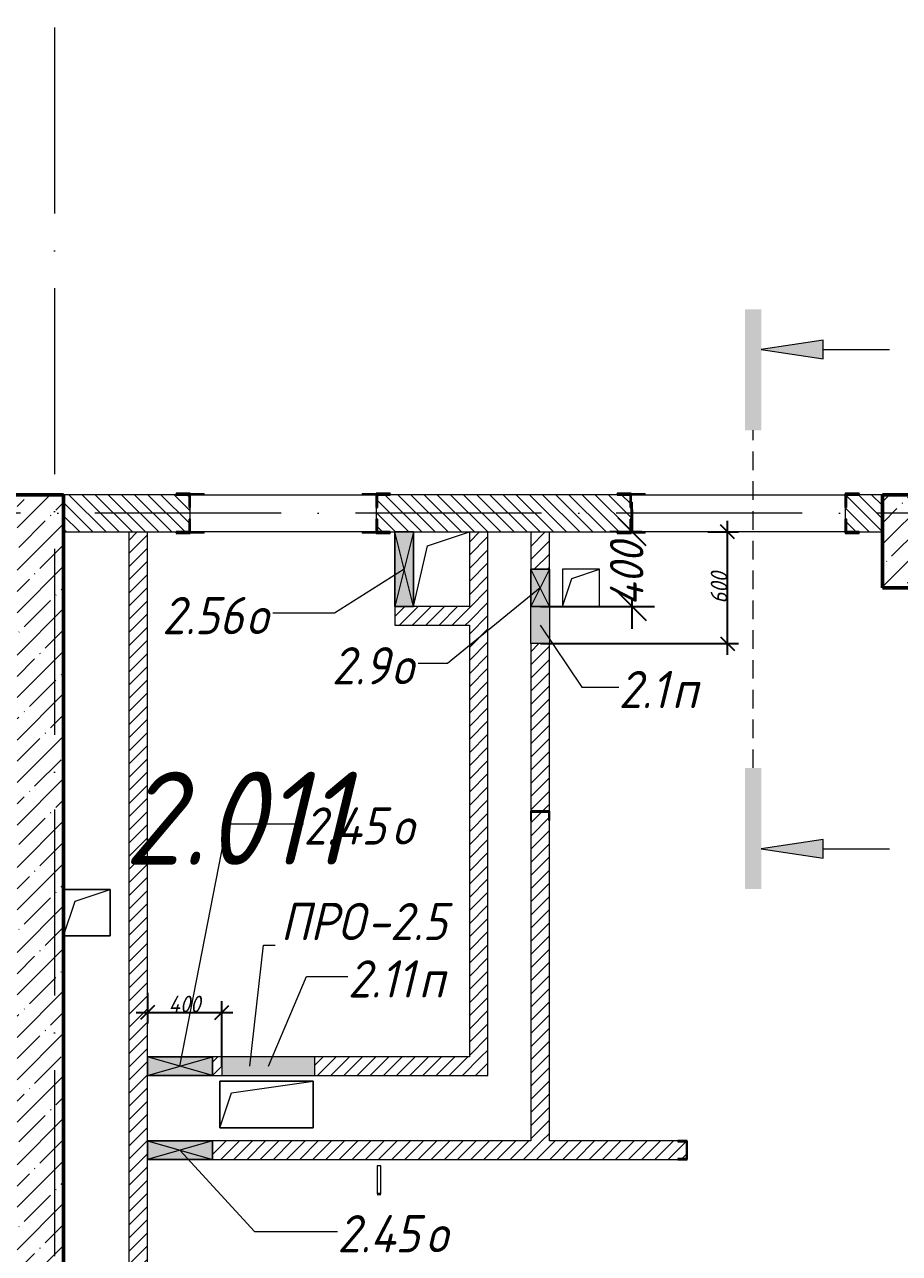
# Model space of a CAD drawing. Header units: millimetres. Extents: x -537608 to 253996, y -217170 to 186033.
# Drawn here: x -171558 to -166857, y 13730 to 20330 of the extents above; entities that cross this region are included whole.
import ezdxf

# ---------------------------------------------------------------- set-up
doc = ezdxf.new("R2010")
doc.units = ezdxf.units.MM
doc.linetypes.add('200_ШТРИХ_ш1п0_6_', pattern=[160, 100, -60])
doc.linetypes.add('50_200_ШТРИХ_1Т_ш5_п1_п1_', pattern=[1400, 1000, -200, 0, -200])
for name, color, linetype, lineweight in [('A-____-____-DIMS', 7, 'Continuous', 9), ('A-____-NOTE-TEXT', 7, 'Continuous', 9), ('A-____-NOTE-TEXT-1', 7, 'Continuous', 5), ('A-DETL-GENF-OTLN', 7, 'Continuous', 9), ('A-DOOR-OPNG-MCUT', 7, 'Continuous', 35), ('A-FLOR-____-OTLN', 7, 'Continuous', 9), ('A-GENM-____-IDEN', 7, 'Continuous', 9), ('A-GENM-____-MCUT', 7, 'Continuous', 25), ('A-GENM-____-OTLN', 7, 'Continuous', 9), ('A-GENM-____-OTLN-1', 7, 'Continuous', 25), ('A-GLAZ-____-IDEN', 7, 'Continuous', 9), ('A-GLAZ-____-OTLN', 7, 'Continuous', 9), ('A-WALL-____-MCUT', 7, 'Continuous', 13), ('A-WALL-____-MCUT-2', 7, 'Continuous', 50), ('A-WALL-____-PATT-1', 7, 'Continuous', 9), ('A-WALL-FNSH-MCUT-1', 7, 'Continuous', 9), ('I-WALL-____-OTLN', 7, 'Continuous', 9), ('S-COLS-____-MCUT', 7, 'Continuous', 50), ('S-COLS-____-OTLN', 7, 'Continuous', 9), ('S-GRID-____-OTLN-1', 7, '50_200_ШТРИХ_1Т_ш5_п1_п1_', 9), ('Марки помещений', 7, 'Continuous', 9)]:
    doc.layers.add(name, color=color, linetype=linetype, lineweight=lineweight)
for name, color, linetype, lineweight, true_color in [('A-DETL-GENF-OTLN-3', 9, 'Continuous', 9, 0x808080), ('A-DETL-GENF-OTLN-4', 9, '200_ШТРИХ_ш1п0_6_', 9, 0x808080), ('A-DOOR-____-OTLN-1', 7, 'Continuous', 9, 0xffffff)]:
    doc.layers.add(name, color=color, linetype=linetype, lineweight=lineweight, true_color=true_color)
doc.styles.add('ISOCPEUR_I_10', font='isocpeui.ttf', dxfattribs={"width": 0.9, "height": 180})
doc.styles.add('ISOCPEUR_I_11', font='isocpeui.ttf', dxfattribs={"width": 0.9, "height": 200})
doc.styles.add('ISOCPEUR_I_2', font='isocpeui.ttf', dxfattribs={"width": 0.9, "height": 140})
doc.styles.add('ISOCPEUR_I_7', font='isocpeui.ttf', dxfattribs={"width": 0.9, "height": 90})
doc.dimstyles.new('ISO-1_8_0_9К_СРЕДНИЙ_Кладочные_2', dxfattribs={"dimscale": 304.8, "dimtxt": 89.638306, "dimasz": 0.246063, "dimexe": 0.19685, "dimexo": 0, "dimgap": 0, "dimtad": 1, "dimdec": 3, "dimrnd": 0.001, "dimdsep": 46, "dimtxsty": 'ISOCPEUR_I_7', "dimblk1": 'OBLIQUE', "dimblk2": 'OBLIQUE', "dimsah": 1, "dimcen": 0.09, "dimdle": 0.19685, "dimazin": 0, "dimtfac": 1, "dimtdec": 4, "dimtix": 1, "dimtmove": 1, "dimatfit": 3, "dimfxl": 1, "dimtvp": 1, "dimtolj": 1, "dimtzin": 0, "dimarcsym": 2})
doc.dimstyles.new('ISO-1_8_0_9К_СРЕДНИЙ_Кладочные_3', dxfattribs={"dimscale": 304.8, "dimtxt": 179.276612, "dimasz": 0.492126, "dimexe": 0.393701, "dimexo": 0, "dimgap": 0, "dimtad": 1, "dimdec": 3, "dimrnd": 0.001, "dimdsep": 46, "dimtxsty": 'ISOCPEUR_I_10', "dimblk1": 'OBLIQUE', "dimblk2": 'OBLIQUE', "dimsah": 1, "dimcen": 0.09, "dimdle": 0.393701, "dimazin": 0, "dimtfac": 1, "dimtdec": 4, "dimtix": 1, "dimtmove": 0, "dimatfit": 3, "dimfxl": 1, "dimtvp": 1, "dimtolj": 1, "dimtzin": 0, "dimarcsym": 2})
pattern_1 = [(45, (-184647.673, -45376.493), (-35.35534, 35.35534), [])]

# ---------------------------------------------------------------- blocks, each defined once
blk = doc.blocks.new('BSC_Колонна _Прямоугольная - 500х500-V30-АР1_План отверстий 2 этажа в осях 1-64_Ю-ЯЯ')
at = {"layer": 'S-COLS-____-OTLN'}
h = blk.add_hatch(dxfattribs=at)
h.set_pattern_fill('FP_39', color=256, style=0, pattern_type=2)
h.set_pattern_definition([(45, (-17950, -62931.04), (-114.04925, 114.04925), []), (45, (-17835.95, -62931.04), (-114.04925, 114.04925), [201.613, -40.323, 3.353, -36.97])])
h.paths.add_polyline_path([(-250, -250), (250, -250), (250, 250), (-250, 250)], flags=0)
at = {"layer": 'S-COLS-____-MCUT'}
for p, q in [((250, 250), (-250, 250)), ((-250, 250), (-250, -250)), ((250, -250), (250, 250)), ((-250, -250), (250, -250))]:
    blk.add_line(p, q, dxfattribs=at)
blk = doc.blocks.new('DOR_ДУ_распашная__1Ст_Прямоугольная_ШЕР - Вн_650х2100h_Кабинки С_у-18405741-АР1_План отверстий 2 этажа в осях 1-64_Ю-ЯЯ')
at = {"layer": 'A-DOOR-OPNG-MCUT'}
for p, q in [((-325, -10), (-325, 10)), ((325, 10), (325, -10))]:
    blk.add_line(p, q, dxfattribs=at)
blk = doc.blocks.new('154_Стойка_СКБ_Уголок - СМ-2180_200-28268025-АР1_План отверстий 2 этажа в осях 1-64_Ю-ЯЯ')
at = {"layer": 'A-GENM-____-MCUT'}
for p, q in [((125, 156), (125, 81)), ((200, 156), (125, 156)), ((131, 81), (131, 150)), ((131, 150), (200, 150)), ((200, 150), (200, 156)), ((125, 81), (131, 81)), ((131, 19), (125, 19)), ((125, 19), (125, -56)), ((131, -50), (131, 19)), ((125, -56), (200, -56)), ((200, -50), (131, -50)), ((200, -56), (200, -50))]:
    blk.add_line(p, q, dxfattribs=at)
blk = doc.blocks.new('Стойка_Влож_Полоса боковая - Полоса-28213942-АР1_План отверстий 2 этажа в осях 1-64_Ю-ЯЯ')
at = {"layer": 'A-GENM-____-OTLN'}
for p, q in [((-5, 60), (0, 60)), ((-5, -60), (-5, 60)), ((0, -60), (-5, -60))]:
    blk.add_line(p, q, dxfattribs=at)
blk = doc.blocks.new('Стойка_Влож_Уголок_Опорный - Уголок-28213941-АР1_План отверстий 2 этажа в осях 1-64_Ю-ЯЯ')
at = {"layer": 'A-GENM-____-OTLN'}
for p, q in [((-212, -6), (-212, 0)), ((0, 0), (0, -6)), ((-212, -75), (-212, -6)), ((-212, -6), (-206, -6)), ((-6, -6), (0, -6)), ((0, -6), (0, -75)), ((-212, -75), (-206, -75)), ((-6, -75), (0, -75))]:
    blk.add_line(p, q, dxfattribs=at)
blk = doc.blocks.new('Фахверк_СКБ_Уголок - 200_3960_зеркало-28268689-АР1_План отверстий 2 этажа в осях 1-64_Ю-ЯЯ')
at = {"layer": 'A-GENM-____-MCUT'}
for p, q in [((200, 156), (125, 156)), ((125, 156), (125, 81)), ((131, 81), (131, 150)), ((131, 150), (200, 150)), ((200, 150), (200, 156)), ((125, 81), (131, 81)), ((131, 19), (125, 19)), ((125, 19), (125, -56)), ((131, -50), (131, 19)), ((125, -56), (200, -56)), ((200, -50), (131, -50)), ((200, -56), (200, -50))]:
    blk.add_line(p, q, dxfattribs=at)
blk = doc.blocks.new('154_Фахверк_СКБ_Швеллер - Тип_100_3960-28331862-АР1_План отверстий 2 этажа в осях 1-64_Ю-ЯЯ')
at = {"layer": 'A-GENM-____-MCUT'}
for p, q in [((175, 50), (125, 50)), ((125, 50), (125, -50)), ((128, 47), (175, 47)), ((128, -47), (128, 47)), ((175, 47), (175, 50)), ((125, -50), (175, -50)), ((175, -47), (128, -47)), ((175, -50), (175, -47))]:
    blk.add_line(p, q, dxfattribs=at)
blk = doc.blocks.new('AR_Отверстие Ниша - Лючок-32401897-АР1_План отверстий 2 этажа в осях 1-64_Ю-ЯЯ')
at = {"layer": 'A-GLAZ-____-OTLN'}
blk.add_hatch(color=256, dxfattribs=at).paths.add_polyline_path([(250, -50), (250, 50), (-250, 50), (-250, -50), (-158, -50)], flags=0)
for p, q in [((250, 50), (-250, 50)), ((-250, 50), (-250, -50)), ((250, -50), (250, 50)), ((-250, -50), (250, -50))]:
    blk.add_line(p, q, dxfattribs=at)
blk = doc.blocks.new('AR_Отверстие Ниша - Лючок-32402520-АР1_План отверстий 2 этажа в осях 1-64_Ю-ЯЯ')
at = {"layer": 'A-GLAZ-____-OTLN'}
blk.add_hatch(color=256, dxfattribs=at).paths.add_polyline_path([(100, 50), (-100, 50), (-100, -50), (100, -50), (100, 32.3)], flags=0)
for p, q in [((-100, 50), (100, 50)), ((100, 50), (100, -50)), ((100, -50), (-100, -50))]:
    blk.add_line(p, q, dxfattribs=at)
blk = doc.blocks.new('AR_Отверстие прямоугольное _в стене_ - AR_Отверстие прямоугольное _в стене__ВК-32402489-АР1_План отверстий 2 этажа в осях 1-64_Ю-ЯЯ')
at = {"layer": 'A-GLAZ-____-OTLN'}
blk.add_hatch(color=256, dxfattribs=at).paths.add_polyline_path([(100, 50), (-100, 50), (-100, -50), (100, -50), (100, 32.3)], flags=0)
at = {"layer": 'A-DETL-GENF-OTLN'}
for p, q in [((-100, -50), (-100, 50)), ((-100, 50), (100, 50)), ((100, 50), (-100, -50)), ((-100, 50), (100, -50)), ((100, 50), (-100, 50)), ((-100, 50), (-100, -50)), ((100, 50), (100, -50)), ((100, -50), (100, 50)), ((100, -50), (-100, -50)), ((-100, -50), (100, -50))]:
    blk.add_line(p, q, dxfattribs=at)
blk = doc.blocks.new('AR_Отверстие прямоугольное _в плите_ - AR_Отверстие прямоугольное _в плите_-30458064-АР1_План отверстий 2 этажа в осях 1-64_Ю-ЯЯ')
at = {"layer": 'A-GENM-____-OTLN'}
for p, q in [((125, 125), (-125, 125)), ((-62.5, 62.5), (125, 125)), ((125, -125), (125, 125)), ((-125, -125), (-62.5, 62.5)), ((-125, -125), (125, -125))]:
    blk.add_line(p, q, dxfattribs=at)
blk = doc.blocks.new('AR_Отверстие прямоугольное _в плите_ - AR_Отверстие прямоугольное _в плите_-30459257-АР1_План отверстий 2 этажа в осях 1-64_Ю-ЯЯ')
at = {"layer": 'A-GENM-____-OTLN'}
for p, q in [((250, 125), (-250, 125)), ((-250, 125), (-250, -125)), ((-187.5, 62.5), (250, 125)), ((250, -125), (250, 125)), ((-250, -125), (-187.5, 62.5)), ((-250, -125), (250, -125))]:
    blk.add_line(p, q, dxfattribs=at)
blk = doc.blocks.new('AR_Отверстие прямоугольное _в плите_ - AR_Отверстие прямоугольное _в плите_-30459207-АР1_План отверстий 2 этажа в осях 1-64_Ю-ЯЯ')
at = {"layer": 'A-GENM-____-OTLN'}
for p, q in [((100, 100), (-100, 100)), ((-100, 100), (-100, -100)), ((-50, 50), (100, 100)), ((100, -100), (100, 100)), ((-100, -100), (-50, 50)), ((-100, -100), (100, -100))]:
    blk.add_line(p, q, dxfattribs=at)
blk = doc.blocks.new('AR_Отверстие прямоугольное _в плите_ - AR_Отверстие прямоугольное _в плите_-30552629-АР1_План отверстий 2 этажа в осях 1-64_Ю-ЯЯ')
at = {"layer": 'A-GENM-____-OTLN'}
for p, q in [((-75, 125), (150, 200)), ((-150, -200), (-75, 125))]:
    blk.add_line(p, q, dxfattribs=at)
blk = doc.blocks.new('AR_Отверстие прямоугольное _в стене__БезПР - AR_Отверстие прямоугольное _в стене__БезПР-36788626-АР1_План отверстий 2 этажа в осях 1-64_Ю-ЯЯ')
at = {"layer": 'A-GLAZ-____-OTLN'}
blk.add_hatch(color=256, dxfattribs=at).paths.add_polyline_path([(200, -50), (200, 50), (-200, 50), (-200, -50)], flags=0)
at = {"layer": 'A-DETL-GENF-OTLN'}
for p, q in [((-200, -50), (-200, 50)), ((-200, 50), (200, 50)), ((200, 50), (-200, -50)), ((-200, 50), (200, -50)), ((200, 50), (-200, 50)), ((-200, 50), (-200, -50)), ((200, 50), (200, -50)), ((200, -50), (200, 50)), ((200, -50), (-200, -50)), ((-200, -50), (200, -50))]:
    blk.add_line(p, q, dxfattribs=at)
at = {"layer": 'A-GLAZ-____-OTLN'}
blk.add_line((200, 50), (-200, 50), dxfattribs=at)
blk = doc.blocks.new('AR_Отверстие прямоугольное _в стене__БезПР - AR_Отверстие прямоугольное _в стене__БезПР-36427791-АР1_План отверстий 2 этажа в осях 1-64_Ю-ЯЯ')
at = {"layer": 'A-GLAZ-____-OTLN'}
blk.add_hatch(color=256, dxfattribs=at).paths.add_polyline_path([(-175, 50), (-175, -50), (175, -50), (175, 50)], flags=0)
at = {"layer": 'A-DETL-GENF-OTLN'}
for p, q in [((-175, -50), (-175, 50)), ((-175, 50), (175, 50)), ((175, 50), (-175, -50)), ((-175, 50), (175, -50)), ((175, 50), (-175, 50)), ((-175, 50), (-175, -50)), ((175, 50), (175, -50)), ((175, -50), (175, 50)), ((175, -50), (-175, -50)), ((-175, -50), (175, -50))]:
    blk.add_line(p, q, dxfattribs=at)
at = {"layer": 'A-GLAZ-____-OTLN'}
blk.add_line((175, 50), (-175, 50), dxfattribs=at)
blk = doc.blocks.new('DET_L_Имитация разреза_ISO2-5 - Вправо-29863808-АР1_План отверстий 2 этажа в осях 1-64_Ю-ЯЯ')
at = {"layer": 'A-DETL-GENF-OTLN-4'}
blk.add_line((143.1, 0), (1956.9, 0), dxfattribs=at)
blk = doc.blocks.new('_Oblique')
at = {"color": 0, "linetype": 'ByBlock', "lineweight": -2}
blk.add_line((-0.5, -0.5), (0.5, 0.5), dxfattribs=at)
blk = doc.blocks.new('*D2296')
at = {"layer": 'A-____-____-DIMS', "color": 0, "lineweight": -2, "transparency": 16777216}
for p, q in [((-168292.4, 17724.5), (-168292.4, 17595.9)), ((-168241.1, 17604.5), (-168412.4, 17604.5)), ((-168292.4, 17084.5), (-168292.4, 17243.8)), ((-168785.2, 17204.5), (-168172.4, 17204.5))]:
    blk.add_line(p, q, dxfattribs=at)
at = {"layer": 'Defpoints', "color": 0, "transparency": 16777216}
for p in [(-168292.4, 17604.5), (-168241.1, 17604.5), (-168785.2, 17204.5)]:
    blk.add_point(p, dxfattribs=at)
at = {"layer": 'A-____-____-DIMS', "color": 0, "lineweight": -2, "transparency": 16777216, "xscale": 150, "yscale": 150, "zscale": 150}
for p, rotation in [((-168292.4, 17604.5), 90), ((-168292.4, 17204.5), 270)]:
    blk.add_blockref('_Oblique', p, dxfattribs=dict(at, rotation=rotation))
at = {"layer": 'A-____-____-DIMS', "color": 0, "transparency": 16777216, "insert": (-168412.4, 17206.8), "char_height": 180, "width": 426.127, "attachment_point": 1, "rotation": 90, "line_spacing_factor": 1.149209, "style": 'ISOCPEUR_I_10'}
blk.add_mtext('\\A1;400', dxfattribs=at)
blk = doc.blocks.new('*D2297')
at = {"layer": 'A-____-____-DIMS', "color": 0, "lineweight": -2, "transparency": 16777216}
for p, q in [((-170897.7, 15130), (-170897.7, 14963.9)), ((-170497.7, 14737.6), (-170497.7, 15083.9)), ((-170957.7, 15023.9), (-170437.7, 15023.9))]:
    blk.add_line(p, q, dxfattribs=at)
at = {"layer": 'Defpoints', "color": 0, "transparency": 16777216}
for p in [(-170897.7, 15130), (-170497.7, 15023.9), (-170497.7, 14737.6)]:
    blk.add_point(p, dxfattribs=at)
at = {"layer": 'A-____-____-DIMS', "color": 0, "lineweight": -2, "transparency": 16777216, "xscale": 75, "yscale": 75, "zscale": 75, "rotation": 180}
blk.add_blockref('_Oblique', (-170897.7, 15023.9), dxfattribs=at)
at = {"layer": 'A-____-____-DIMS', "color": 0, "lineweight": -2, "transparency": 16777216, "xscale": 75, "yscale": 75, "zscale": 75}
blk.add_blockref('_Oblique', (-170497.7, 15023.9), dxfattribs=at)
at = {"layer": 'A-____-____-DIMS', "color": 0, "transparency": 16777216, "insert": (-170697.7, 15068.9), "char_height": 90, "width": 426.127, "attachment_point": 5, "style": 'ISOCPEUR_I_7'}
blk.add_mtext('\\A1;400', dxfattribs=at)
blk = doc.blocks.new('*D2303')
at = {"layer": 'A-____-____-DIMS', "color": 0, "lineweight": -2, "transparency": 16777216}
for p, q in [((-167780.7, 16944.5), (-167780.7, 17664.5)), ((-167886.8, 17604.5), (-167720.7, 17604.5)), ((-168785.2, 17004.5), (-167720.7, 17004.5))]:
    blk.add_line(p, q, dxfattribs=at)
at = {"layer": 'Defpoints', "color": 0, "transparency": 16777216}
for p in [(-167886.8, 17604.5), (-167780.7, 17604.5), (-168785.2, 17004.5)]:
    blk.add_point(p, dxfattribs=at)
at = {"layer": 'A-____-____-DIMS', "color": 0, "lineweight": -2, "transparency": 16777216, "xscale": 75, "yscale": 75, "zscale": 75}
for p, rotation in [((-167780.7, 17604.5), 90), ((-167780.7, 17004.5), 270)]:
    blk.add_blockref('_Oblique', p, dxfattribs=dict(at, rotation=rotation))
at = {"layer": 'A-____-____-DIMS', "color": 0, "transparency": 16777216, "insert": (-167825.7, 17304.5), "char_height": 90, "width": 409.578, "attachment_point": 5, "rotation": 90, "style": 'ISOCPEUR_I_7'}
blk.add_mtext('\\A1;600', dxfattribs=at)

msp = doc.modelspace()

# ---------------------------------------------------------------- hatches: boundary and pattern name
at = {"layer": 'A-____-NOTE-TEXT-1'}
for points in [[(-167686.0408, 18150.565), (-167599.3042, 18150.565), (-167599.3042, 18800.565), (-167686.0408, 18800.565), (-167686.0408, 18305.7478)], [(-167265.6628, 18534.7169), (-167265.6628, 18634.7169), (-167599.3042, 18584.7169)], [(-167599.3042, 15686.7523), (-167599.3042, 16336.7523), (-167686.0408, 16336.7523), (-167686.0408, 15686.7523)], [(-167265.6628, 15852.6004), (-167265.6628, 15952.6004), (-167599.3042, 15902.6004)]]:
    msp.add_hatch(color=256, dxfattribs=at).paths.add_polyline_path(points, flags=0)
at = {"layer": 'A-WALL-____-PATT-1'}
h = msp.add_hatch(dxfattribs=at)
h.set_pattern_fill('FP_13', color=256, style=0, pattern_type=2)
h.set_pattern_definition([(45, (-184647.67, -45376.5), (-114.04925, 114.04925), []), (45, (-184533.62, -45376.5), (-114.04925, 114.04925), [201.612, -40.322, 3.353, -36.97])])
h.paths.add_polyline_path([(-171597.6725, 10304.5485), (-171347.6725, 10304.5485), (-171347.6725, 17804.5485), (-171597.6725, 17804.5485), (-171597.6725, 11848.0984)], flags=0)
h = msp.add_hatch(dxfattribs=at)
h.set_pattern_fill('FP_6', color=256, style=0, pattern_type=2)
h.set_pattern_definition([(135, (-184647.673, -45376.493), (-35.35534, -35.35534), [])])
h.paths.add_polyline_path([(-167072.6725, 17604.5485), (-166947.6725, 17604.5485), (-166947.6725, 17804.5485), (-167141.6725, 17804.5485), (-167141.6725, 17735.5485), (-167147.6725, 17735.5485), (-167147.6725, 17673.5485), (-167141.6725, 17673.5485), (-167141.6725, 17604.5485)], flags=0)
h.paths.add_polyline_path([(-170897.6725, 17604.5485), (-170673.6725, 17604.5485), (-170673.6725, 17673.5485), (-170667.6725, 17673.5485), (-170667.6725, 17735.5485), (-170673.6725, 17735.5485), (-170673.6725, 17804.5485), (-171347.6725, 17804.5485), (-171347.6725, 17604.5485), (-170997.6725, 17604.5485)], flags=0)
h.paths.add_polyline_path([(-169067.6725, 17604.5485), (-168303.6725, 17604.5485), (-168303.6725, 17673.5485), (-168297.6725, 17673.5485), (-168297.6725, 17735.5485), (-168303.6725, 17735.5485), (-168303.6725, 17804.5485), (-169661.6725, 17804.5485), (-169661.6725, 17735.5485), (-169667.6725, 17735.5485), (-169667.6725, 17673.5485), (-169661.6725, 17673.5485), (-169661.6725, 17604.5485), (-169167.6725, 17604.5485)], flags=0)
h = msp.add_hatch(dxfattribs=at)
h.set_pattern_fill('FP_5', color=256, style=0, pattern_type=2)
h.set_pattern_definition(pattern_1)
h.paths.add_polyline_path([(-170897.6725, 10054.5485), (-170897.6725, 10834.5485), (-170997.6725, 10834.5485), (-170997.6725, 10054.5485)], flags=0)
h.paths.add_polyline_path([(-170997.6725, 11134.5485), (-170897.6725, 11134.5485), (-170897.6725, 12084.5485), (-170900.6725, 12084.5485), (-170900.6725, 12131.5485), (-170994.6725, 12131.5485), (-170994.6725, 12084.5485), (-170997.6725, 12084.5485), (-170997.6725, 11848.0984)], flags=0)
h.paths.add_polyline_path([(-170947.9118, 12134.5485), (-170897.6725, 12134.5485), (-170897.6725, 12679.5485), (-170997.6725, 12679.5485), (-170997.6725, 12134.5485), (-170994.6725, 12134.5485)], flags=0)
h.paths.add_polyline_path([(-170930.0888, 12879.5485), (-170897.6725, 12879.5485), (-170897.6725, 17604.5485), (-170997.6725, 17604.5485), (-170997.6725, 12879.5485)], flags=0)
h = msp.add_hatch(dxfattribs=at)
h.set_pattern_fill('FP_5', color=256, style=0, pattern_type=2)
h.set_pattern_definition(pattern_1)
h.paths.add_polyline_path([(-169167.6725, 14784.5485), (-169067.6725, 14784.5485), (-169067.6725, 17604.5485), (-169167.6725, 17604.5485), (-169167.6725, 15076.9231)], flags=0)
h = msp.add_hatch(dxfattribs=at)
h.set_pattern_fill('FP_5', color=256, style=0, pattern_type=2)
h.set_pattern_definition(pattern_1)
h.paths.add_polyline_path([(-168737.6725, 14334.5485), (-168737.6725, 16054.5485), (-168740.6725, 16054.5485), (-168740.6725, 16101.5485), (-168834.6725, 16101.5485), (-168834.6725, 16054.5485), (-168837.6725, 16054.5485), (-168837.6725, 14334.5485), (-168755.3476, 14334.5485)], flags=0)
h.paths.add_polyline_path([(-168755.3476, 16104.5485), (-168737.6725, 16104.5485), (-168737.6725, 17004.5485), (-168837.6725, 17004.5485), (-168837.6725, 16104.5485), (-168834.6725, 16104.5485)], flags=0)
h.paths.add_polyline_path([(-168737.6725, 17404.5485), (-168737.6725, 17604.5485), (-168837.6725, 17604.5485), (-168837.6725, 17404.5485), (-168755.3476, 17404.5485)], flags=0)
h = msp.add_hatch(dxfattribs=at)
h.set_pattern_fill('FP_5', color=256, style=0, pattern_type=2)
h.set_pattern_definition(pattern_1)
h.paths.add_polyline_path([(-169467.6725, 17104.5485), (-169467.6725, 17204.5485), (-169567.6725, 17204.5485), (-169567.6725, 17104.5485)], flags=0)
h = msp.add_hatch(dxfattribs=at)
h.set_pattern_fill('FP_5', color=256, style=0, pattern_type=2)
h.set_pattern_definition(pattern_1)
h.paths.add_polyline_path([(-169167.6725, 17104.5485), (-169167.6725, 17204.5485), (-169467.6725, 17204.5485), (-169467.6725, 17104.5485)], flags=0)
h = msp.add_hatch(dxfattribs=at)
h.set_pattern_fill('FP_5', color=256, style=0, pattern_type=2)
h.set_pattern_definition(pattern_1)
h.paths.add_polyline_path([(-170522.8483, 14684.5485), (-170497.6725, 14684.5485), (-170497.6725, 14784.5485), (-170547.6725, 14784.5485), (-170547.6725, 14684.5485)], flags=0)
h.paths.add_polyline_path([(-169997.6725, 14684.5485), (-169067.6725, 14684.5485), (-169067.6725, 14784.5485), (-169997.6725, 14784.5485), (-169997.6725, 14736.5716)], flags=0)
h = msp.add_hatch(dxfattribs=at)
h.set_pattern_fill('FP_5', color=256, style=0, pattern_type=2)
h.set_pattern_definition(pattern_1)
h.paths.add_polyline_path([(-170522.8483, 14234.5485), (-168047.6725, 14234.5485), (-168047.6725, 14237.5485), (-168000.6725, 14237.5485), (-168000.6725, 14331.5485), (-168047.6725, 14331.5485), (-168047.6725, 14334.5485), (-170547.6725, 14334.5485), (-170547.6725, 14234.5485)], flags=0)

# ---------------------------------------------------------------- linework, layer by layer
at = {"layer": 'A-____-NOTE-TEXT'}
for p, q in [((-167265.6628, 18634.7169), (-167599.3042, 18584.7169)), ((-167265.6628, 18534.7169), (-167265.6628, 18634.7169)), ((-167599.3042, 18584.7169), (-167265.6628, 18534.7169)), ((-167265.6628, 18584.7169), (-166909.4128, 18584.7169)), ((-167265.6628, 15952.6004), (-167599.3042, 15902.6004)), ((-167265.6628, 15852.6004), (-167265.6628, 15952.6004)), ((-167599.3042, 15902.6004), (-167265.6628, 15852.6004)), ((-167265.6628, 15902.6004), (-166909.4128, 15902.6004))]:
    msp.add_line(p, q, dxfattribs=at)
at = {"layer": 'A-FLOR-____-OTLN'}
for p, q in [((-171347.6725, 15684.5485), (-171097.6725, 15684.5485)), ((-171097.6725, 15684.5485), (-171097.6725, 15434.5485)), ((-171097.6725, 15434.5485), (-171347.6725, 15434.5485)), ((-170507.6725, 14654.5485), (-170007.6725, 14654.5485)), ((-170507.6725, 14404.5485), (-170507.6725, 14654.5485)), ((-170007.6725, 14654.5485), (-170007.6725, 14404.5485)), ((-170007.6725, 14404.5485), (-170507.6725, 14404.5485))]:
    msp.add_line(p, q, dxfattribs=at)
at = {"layer": 'A-GENM-____-IDEN'}
for p, q in [((-170346.4082, 14734.5485), (-170273.532, 15384.9148)), ((-170273.532, 15384.9148), (-170210.9445, 15384.9148))]:
    msp.add_line(p, q, dxfattribs=at)
at = {"layer": 'A-GLAZ-____-IDEN'}
for p, q in [((-169517.6725, 17404.5485), (-169891.3532, 17167.7803)), ((-168787.6725, 17304.5485), (-169284.3417, 16898.4191)), ((-169891.3532, 17167.7803), (-170223.0555, 17167.7803)), ((-168787.6725, 17104.5485), (-168563.451, 16770.7803)), ((-169284.3417, 16898.4191), (-169442.4375, 16898.4191)), ((-168563.451, 16770.7803), (-168365.256, 16770.7803)), ((-170722.6725, 14734.5485), (-170469.8639, 16037.6227)), ((-170469.8639, 16037.6227), (-170058.6412, 16037.6227)), ((-170247.6725, 14734.5485), (-170042.9068, 15216.3756)), ((-170042.9068, 15216.3756), (-169820.5912, 15216.3756)), ((-170722.6725, 14284.5485), (-170321.5099, 13847.886)), ((-170321.5099, 13847.886), (-169876.7575, 13847.886))]:
    msp.add_line(p, q, dxfattribs=at)
at = {"layer": 'A-WALL-____-MCUT'}
for p, q in [((-170742.6725, 17804.5485), (-171347.6725, 17804.5485)), ((-168372.6725, 17804.5485), (-169592.6725, 17804.5485)), ((-166947.6725, 17804.5485), (-167072.6725, 17804.5485)), ((-170667.6725, 17673.5485), (-170667.6725, 17735.5485)), ((-169667.6725, 17735.5485), (-169667.6725, 17673.5485)), ((-168297.6725, 17673.5485), (-168297.6725, 17735.5485)), ((-167147.6725, 17735.5485), (-167147.6725, 17673.5485)), ((-171347.6725, 17604.5485), (-170742.6725, 17604.5485)), ((-169592.6725, 17604.5485), (-169567.6725, 17604.5485)), ((-169467.6725, 17604.5485), (-168372.6725, 17604.5485)), ((-167072.6725, 17604.5485), (-166947.6725, 17604.5485))]:
    msp.add_line(p, q, dxfattribs=at)
at = {"layer": 'A-WALL-____-MCUT-2'}
for p, q in [((-171347.6725, 17804.5485), (-171797.6725, 17804.5485)), ((-171347.6725, 10304.5485), (-171347.6725, 17804.5485))]:
    msp.add_line(p, q, dxfattribs=at)
at = {"layer": 'A-WALL-FNSH-MCUT-1'}
for p, q in [((-170997.6725, 17604.5485), (-170997.6725, 12879.5485)), ((-170897.6725, 14784.5485), (-170897.6725, 17604.5485)), ((-169167.6725, 17604.5485), (-169167.6725, 17204.5485)), ((-169067.6725, 14684.5485), (-169067.6725, 17604.5485)), ((-168837.6725, 17604.5485), (-168837.6725, 17404.5485)), ((-168737.6725, 17404.5485), (-168737.6725, 17604.5485)), ((-169567.6725, 17204.5485), (-169567.6725, 17104.5485)), ((-169167.6725, 17204.5485), (-169467.6725, 17204.5485)), ((-169567.6725, 17104.5485), (-169167.6725, 17104.5485)), ((-169167.6725, 17104.5485), (-169167.6725, 14784.5485)), ((-168837.6725, 17004.5485), (-168837.6725, 16104.5485)), ((-168737.6725, 16104.5485), (-168737.6725, 17004.5485)), ((-168837.6725, 16054.5485), (-168837.6725, 14334.5485)), ((-168737.6725, 14334.5485), (-168737.6725, 16054.5485)), ((-170497.6725, 14784.5485), (-170547.6725, 14784.5485)), ((-169167.6725, 14784.5485), (-169997.6725, 14784.5485)), ((-170897.6725, 14334.5485), (-170897.6725, 14684.5485)), ((-170547.6725, 14684.5485), (-170497.6725, 14684.5485)), ((-169997.6725, 14684.5485), (-169067.6725, 14684.5485)), ((-168837.6725, 14334.5485), (-170547.6725, 14334.5485)), ((-168047.6725, 14334.5485), (-168737.6725, 14334.5485)), ((-170897.6725, 12879.5485), (-170897.6725, 14234.5485)), ((-170547.6725, 14234.5485), (-168047.6725, 14234.5485)), ((-169642.6725, 14199.5485), (-169662.6725, 14199.5485)), ((-169662.6725, 14199.5485), (-169662.6725, 14049.5485)), ((-169642.6725, 14049.5485), (-169642.6725, 14199.5485))]:
    msp.add_line(p, q, dxfattribs=at)
at = {"layer": 'I-WALL-____-OTLN'}
for p, q in [((-170667.6725, 17804.5485), (-169667.6725, 17804.5485)), ((-168297.6725, 17804.5485), (-167147.6725, 17804.5485)), ((-169667.6725, 17604.5485), (-170667.6725, 17604.5485)), ((-167147.6725, 17604.5485), (-168297.6725, 17604.5485))]:
    msp.add_line(p, q, dxfattribs=at)
at = {"layer": 'S-GRID-____-OTLN-1'}
for p, q in [((-171397.6725, 45516.3579), (-171397.6725, 7515.0943)), ((-80573.2659, 17704.5485), (-189316.4427, 17704.5485))]:
    msp.add_line(p, q, dxfattribs=at)

# ---------------------------------------------------------------- block references
at = {"layer": 'A-DETL-GENF-OTLN-3', "rotation": 90.00000000000072}
msp.add_blockref('DET_L_Имитация разреза_ISO2-5 - Вправо-29863808-АР1_План отверстий 2 этажа в осях 1-64_Ю-ЯЯ', (-167642.6725, 16193.6587), dxfattribs=at)
at = {"layer": 'A-DOOR-____-OTLN-1', "rotation": 90.00000000000007}
msp.add_blockref('DOR_ДУ_распашная__1Ст_Прямоугольная_ШЕР - Вн_650х2100h_Кабинки С_у-18405741-АР1_План отверстий 2 этажа в осях 1-64_Ю-ЯЯ', (-169652.6725, 13724.5485), dxfattribs=at)
at = {"layer": 'A-GENM-____-OTLN'}
for name, p, rotation in [('Стойка_Влож_Уголок_Опорный - Уголок-28213941-АР1_План отверстий 2 этажа в осях 1-64_Ю-ЯЯ', (-170667.6725, 17810.5485), 89.99999999999955), ('Стойка_Влож_Уголок_Опорный - Уголок-28213941-АР1_План отверстий 2 этажа в осях 1-64_Ю-ЯЯ', (-169667.6725, 17598.5485), 269.9999999999995), ('Стойка_Влож_Уголок_Опорный - Уголок-28213941-АР1_План отверстий 2 этажа в осях 1-64_Ю-ЯЯ', (-168297.6725, 17810.5485), 89.99999999999955), ('Стойка_Влож_Полоса боковая - Полоса-28213942-АР1_План отверстий 2 этажа в осях 1-64_Ю-ЯЯ', (-168297.6725, 17704.5485), 180)]:
    msp.add_blockref(name, p, dxfattribs=dict(at, rotation=rotation))
for name, p in [('AR_Отверстие прямоугольное _в плите_ - AR_Отверстие прямоугольное _в плите_-30552629-АР1_План отверстий 2 этажа в осях 1-64_Ю-ЯЯ', (-169317.6725, 17404.5485)), ('AR_Отверстие прямоугольное _в плите_ - AR_Отверстие прямоугольное _в плите_-30459207-АР1_План отверстий 2 этажа в осях 1-64_Ю-ЯЯ', (-168567.6725, 17304.5485)), ('AR_Отверстие прямоугольное _в плите_ - AR_Отверстие прямоугольное _в плите_-30458064-АР1_План отверстий 2 этажа в осях 1-64_Ю-ЯЯ', (-171222.6725, 15559.5485)), ('AR_Отверстие прямоугольное _в плите_ - AR_Отверстие прямоугольное _в плите_-30459257-АР1_План отверстий 2 этажа в осях 1-64_Ю-ЯЯ', (-170257.6725, 14529.5485))]:
    msp.add_blockref(name, p, dxfattribs=at)
at = {"layer": 'A-GENM-____-OTLN-1'}
for name, p, rotation in [('154_Стойка_СКБ_Уголок - СМ-2180_200-28268025-АР1_План отверстий 2 этажа в осях 1-64_Ю-ЯЯ', (-170542.6725, 17754.5485), 180), ('154_Стойка_СКБ_Уголок - СМ-2180_200-28268025-АР1_План отверстий 2 этажа в осях 1-64_Ю-ЯЯ', (-168172.6725, 17754.5485), 180), ('154_Фахверк_СКБ_Швеллер - Тип_100_3960-28331862-АР1_План отверстий 2 этажа в осях 1-64_Ю-ЯЯ', (-168787.6725, 16229.5485), 270.0000000000001), ('154_Фахверк_СКБ_Швеллер - Тип_100_3960-28331862-АР1_План отверстий 2 этажа в осях 1-64_Ю-ЯЯ', (-167872.6725, 14284.5485), 180)]:
    msp.add_blockref(name, p, dxfattribs=dict(at, rotation=rotation))
for name, p in [('154_Стойка_СКБ_Уголок - СМ-2180_200-28268025-АР1_План отверстий 2 этажа в осях 1-64_Ю-ЯЯ', (-169792.6725, 17654.5485)), ('Фахверк_СКБ_Уголок - 200_3960_зеркало-28268689-АР1_План отверстий 2 этажа в осях 1-64_Ю-ЯЯ', (-167272.6725, 17654.5485))]:
    msp.add_blockref(name, p, dxfattribs=at)
at = {"layer": 'A-GLAZ-____-OTLN'}
for name, p, rotation in [('AR_Отверстие прямоугольное _в стене__БезПР - AR_Отверстие прямоугольное _в стене__БезПР-36788626-АР1_План отверстий 2 этажа в осях 1-64_Ю-ЯЯ', (-169517.6725, 17404.5485), 270.0000000000001), ('AR_Отверстие прямоугольное _в стене_ - AR_Отверстие прямоугольное _в стене__ВК-32402489-АР1_План отверстий 2 этажа в осях 1-64_Ю-ЯЯ', (-168787.6725, 17304.5485), 270.0000000000001), ('AR_Отверстие Ниша - Лючок-32402520-АР1_План отверстий 2 этажа в осях 1-64_Ю-ЯЯ', (-168787.6725, 17104.5485), 270.0000000000001), ('AR_Отверстие прямоугольное _в стене__БезПР - AR_Отверстие прямоугольное _в стене__БезПР-36427791-АР1_План отверстий 2 этажа в осях 1-64_Ю-ЯЯ', (-170722.6725, 14734.5485), 180), ('AR_Отверстие Ниша - Лючок-32401897-АР1_План отверстий 2 этажа в осях 1-64_Ю-ЯЯ', (-170247.6725, 14734.5485), 180)]:
    msp.add_blockref(name, p, dxfattribs=dict(at, rotation=rotation))
msp.add_blockref('AR_Отверстие прямоугольное _в стене__БезПР - AR_Отверстие прямоугольное _в стене__БезПР-36427791-АР1_План отверстий 2 этажа в осях 1-64_Ю-ЯЯ', (-170722.6725, 14284.5485), dxfattribs=at)
at = {"layer": 'S-COLS-____-OTLN'}
msp.add_blockref('BSC_Колонна _Прямоугольная - 500х500-V30-АР1_План отверстий 2 этажа в осях 1-64_Ю-ЯЯ', (-166697.6725, 17554.5485), dxfattribs=at)

# ---------------------------------------------------------------- texts
at = {"layer": 'A-GENM-____-IDEN', "char_height": 200, "attachment_point": 1, "style": 'ISOCPEUR_I_11'}
for s, insert, width in [('ПРО', (-170181.3512, 15612.0309), 562.784625), ('-2.5', (-169717.0074, 15612.0309), 548.35425)]:
    msp.add_mtext(s, dxfattribs=dict(at, insert=insert, width=width))
at = {"layer": 'A-GLAZ-____-IDEN', "char_height": 200, "attachment_point": 1, "style": 'ISOCPEUR_I_11'}
for s, insert, width in [('2.56', (-170818.5101, 17255.3949), 548.35425), ('\\fISOCPEUR|b0|i1|c204|p34|;\\W.9;о', (-170366.0726, 17255.3949), 158.734125), ('2.9', (-169906.4868, 16986.0337), 389.620125), ('\\fISOCPEUR|b0|i1|c204|p34|;\\W.9;о', (-169585.0181, 16986.0337), 158.734125), ('2.1', (-168365.256, 16858.3949), 346.329), ('\\fISOCPEUR|b0|i1|c204|p34|;\\W.9;п', (-168079.506, 16858.3949), 158.734125), ('2.45', (-170058.6412, 16125.2373), 577.215), ('\\fISOCPEUR|b0|i1|c204|p34|;\\W.9;о', (-169582.3912, 16125.2373), 158.734125), ('2.11', (-169820.5912, 15303.9902), 461.772), ('\\fISOCPEUR|b0|i1|c204|p34|;\\W.9;п', (-169439.5912, 15303.9902), 158.734125), ('2.45', (-169876.7575, 13935.5005), 577.215), ('\\fISOCPEUR|b0|i1|c204|p34|;\\W.9;о', (-169400.5075, 13935.5005), 158.734125)]:
    msp.add_mtext(s, dxfattribs=dict(at, insert=insert, width=width))
at = {"layer": 'Марки помещений', "insert": (-171022.3419, 16316.8406), "char_height": 500, "width": 689.45125, "attachment_point": 1, "style": 'ISOCPEUR_I_2'}
msp.add_mtext('2.011', dxfattribs=at)

# ---------------------------------------------------------------- dimensions: what is measured, and where the dimension line sits
at = {"layer": 'A-____-____-DIMS'}
dim = msp.add_linear_dim(base=(-168292.4205, 17604.5485), p1=(-168785.184, 17204.5485), p2=(-168241.0788, 17604.5485), angle=90, dimstyle='ISO-1_8_0_9К_СРЕДНИЙ_Кладочные_3', override={"dimpost": '<>', "dimfxl": 675.315066}, dxfattribs=at)
dim.commit()
dim.dimension.update_dxf_attribs({"geometry": '*D2296', "text_midpoint": (-168292.4205, 17419.8877), "dimtype": 160, "text_rotation": 90})
dim = msp.add_linear_dim(base=(-167780.7492, 17604.5485), p1=(-168785.184, 17004.5485), p2=(-167886.8153, 17604.5485), angle=90, dimstyle='ISO-1_8_0_9К_СРЕДНИЙ_Кладочные_2', override={"dimpost": '<>', "dimfxl": 1080.308435}, dxfattribs=at)
dim.commit()
dim.dimension.update_dxf_attribs({"geometry": '*D2303', "text_midpoint": (-167825.7492, 17304.5485)})
dim = msp.add_linear_dim(base=(-170497.6725, 15023.9272), p1=(-170897.6725, 15129.9932), p2=(-170497.6725, 14737.6192), dimstyle='ISO-1_8_0_9К_СРЕДНИЙ_Кладочные_2', override={"dimpost": '<>', "dimfxl": 560.318989}, dxfattribs=at)
dim.commit()
dim.dimension.update_dxf_attribs({"geometry": '*D2297', "text_midpoint": (-170697.6725, 15068.9272)})

doc.saveas('drawing.dxf')
